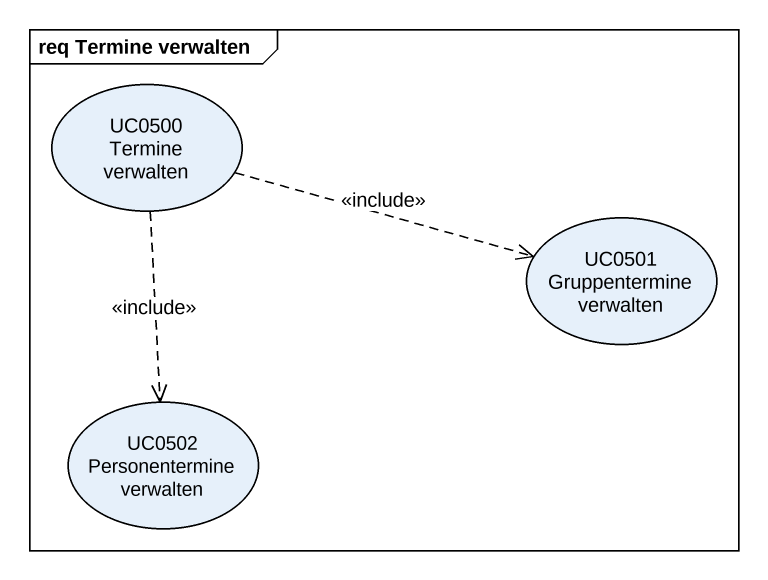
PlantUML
@startuml
mainframe req Termine verwalten
usecase "UC0500 Termine verwalten" as UC0500_Termine_verwalten
usecase "UC0501 Gruppentermine verwalten" as UC0501_Gruppentermine
usecase "UC0502 Personentermine verwalten" as UC0502_Personentermine
UC0500_Termine_verwalten .right.> UC0501_Gruppentermine : <<include>>
UC0500_Termine_verwalten ..> UC0502_Personentermine : <<include>>
@enduml
